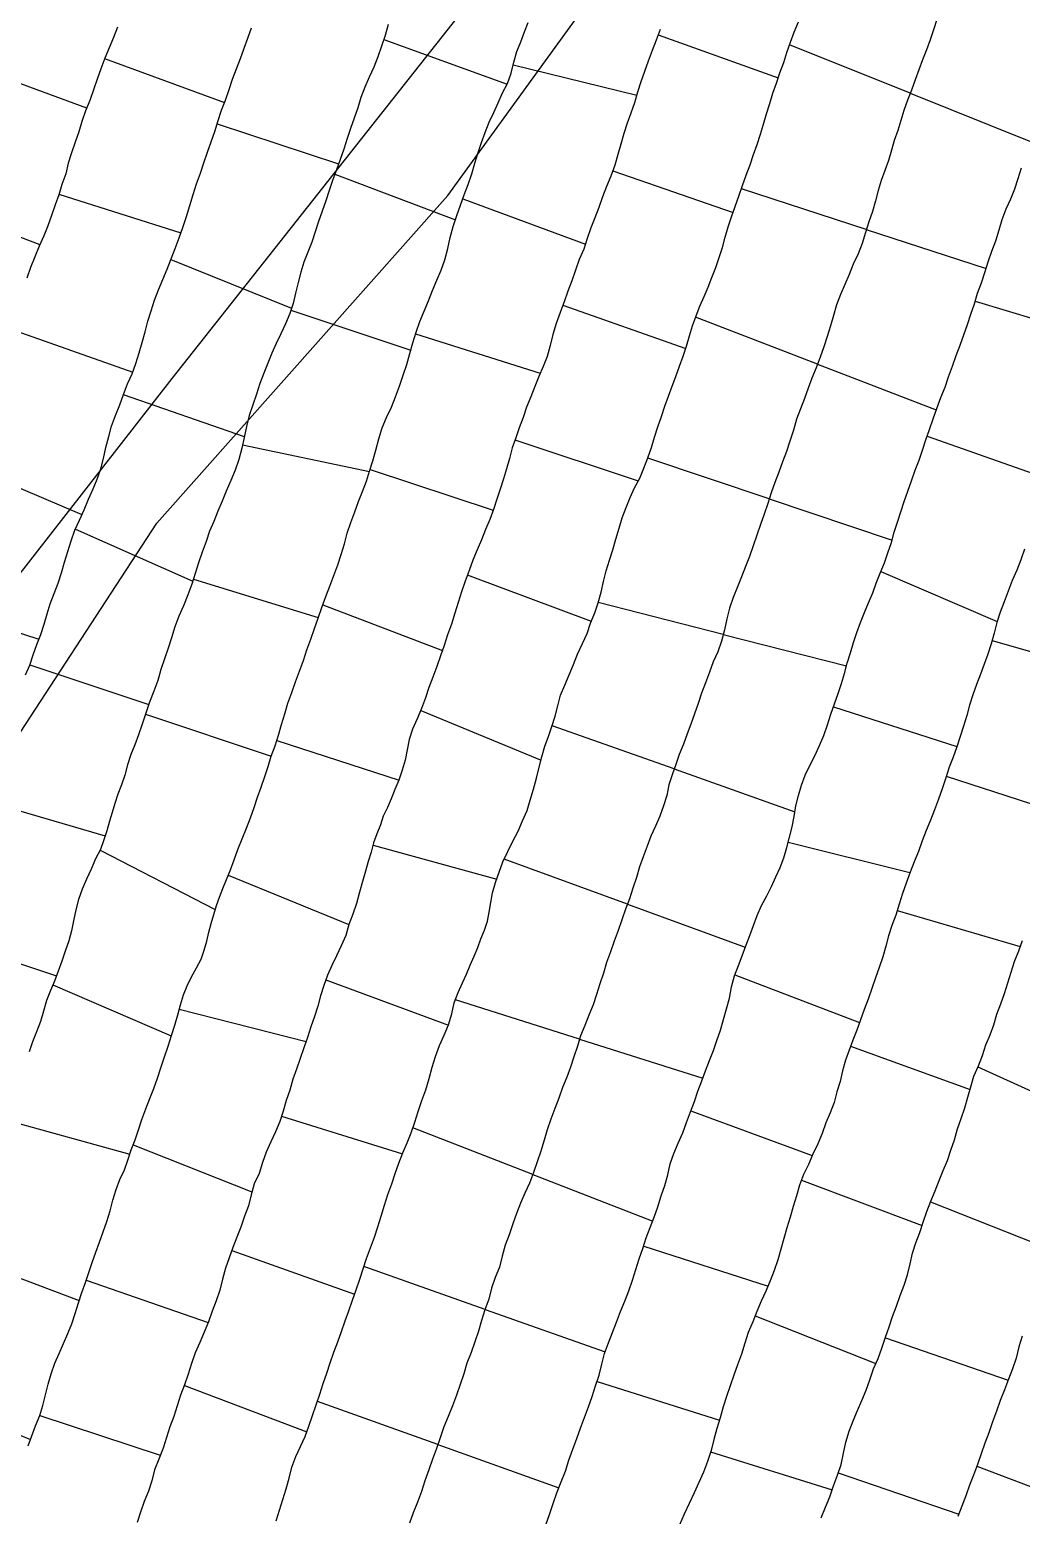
# Model space of a CAD drawing. Extents: x 703186 to 703989, y 1560402 to 1561368.
# Drawn here: x 703919.8 to 703954.5, y 1560663.6 to 1560715.4 of the extents above; entities that cross this region are included whole.
import ezdxf

# ---------------------------------------------------------------- set-up
doc = ezdxf.new("R2010")
doc.units = 0
for name, color, linetype in [('10124_2002_REAL', 30, 'Continuous'), ('AGROCAD PLL', 7, 'Continuous'), ('PANTE_2002', 7, 'Continuous')]:
    doc.layers.add(name, color=color, linetype=linetype)

msp = doc.modelspace()

# ---------------------------------------------------------------- linework, layer by layer
at = {"layer": '10124_2002_REAL'}
for points in [[(703928.4443, 1560663.3708), (703928.5566, 1560663.7429), (703928.6785, 1560664.1156), (703928.7997, 1560664.4881), (703928.9008, 1560664.8613), (703928.988, 1560665.2443), (703929.1357, 1560665.6128), (703929.296, 1560665.9612), (703929.4534, 1560666.3175), (703929.5853, 1560666.6771), (703929.7099, 1560667.0478), (703929.8458, 1560667.4238), (703929.9637, 1560667.7935), (703930.0821, 1560668.1633), (703930.212, 1560668.5251), (703930.3289, 1560668.8901), (703930.4603, 1560669.2563), (703930.5945, 1560669.6149), (703930.7218, 1560669.9825), (703930.8503, 1560670.3503), (703930.9788, 1560670.7025), (703931.1044, 1560671.0733), (703931.2347, 1560671.4366), (703931.362, 1560671.8022), (703931.4794, 1560672.1616), (703931.5936, 1560672.523), (703931.7335, 1560672.8947), (703931.8718, 1560673.2643), (703931.9919, 1560673.627), (703932.1153, 1560674.001), (703932.2218, 1560674.3879), (703932.3479, 1560674.7613), (703932.4804, 1560675.1255), (703932.6004, 1560675.4931), (703932.723, 1560675.8551), (703932.8646, 1560676.2122), (703933.0159, 1560676.5614), (703933.1604, 1560676.9145), (703933.288, 1560677.2772), (703933.4052, 1560677.6535), (703933.5313, 1560678.0383), (703933.6718, 1560678.4112), (703933.7805, 1560678.7994), (703933.8848, 1560679.195), (703934.0093, 1560679.5775), (703934.1499, 1560679.9524), (703934.3088, 1560680.3148), (703934.4623, 1560680.6811), (703934.5722, 1560681.0659), (703934.6627, 1560681.445), (703934.8019, 1560681.808), (703934.9486, 1560682.1372), (703935.0918, 1560682.45), (703935.2178, 1560682.7595), (703935.352, 1560683.0708), (703935.4799, 1560683.379), (703935.5914, 1560683.6796), (703935.7205, 1560683.9802), (703935.8202, 1560684.2915), (703935.8833, 1560684.607), (703935.9395, 1560684.9462), (703936.0017, 1560685.2874), (703936.1039, 1560685.6399), (703936.2241, 1560686.0011), (703936.3558, 1560686.3683), (703936.5355, 1560686.721), (703936.7071, 1560687.0827), (703936.8881, 1560687.4342), (703937.0464, 1560687.7915), (703937.2029, 1560688.1507), (703937.3124, 1560688.5211), (703937.4253, 1560688.9016), (703937.5296, 1560689.2858), (703937.6307, 1560689.6656), (703937.7168, 1560690.0288), (703937.8256, 1560690.3991), (703937.9471, 1560690.74), (703938.0728, 1560691.0886), (703938.1831, 1560691.4453), (703938.2719, 1560691.8121), (703938.3722, 1560692.1776), (703938.5184, 1560692.5321), (703938.6767, 1560692.8897), (703938.8235, 1560693.2481), (703938.9675, 1560693.6131), (703939.1382, 1560693.9783), (703939.295, 1560694.3334), (703939.4181, 1560694.695), (703939.5622, 1560695.0482), (703939.6837, 1560695.4047), (703939.7841, 1560695.7716), (703939.8683, 1560696.1431), (703939.9645, 1560696.5134), (703940.0846, 1560696.8851), (703940.1943, 1560697.2549), (703940.3051, 1560697.6243), (703940.416, 1560698.0008), (703940.5238, 1560698.3689), (703940.6595, 1560698.7255), (703940.8004, 1560699.0756), (703940.9569, 1560699.415), (703941.1398, 1560699.755), (703941.2812, 1560700.1009), (703941.4208, 1560700.4549), (703941.5488, 1560700.8183), (703941.6534, 1560701.179), (703941.7725, 1560701.541), (703941.8974, 1560701.8985), (703942.0136, 1560702.2561), (703942.1446, 1560702.6057), (703942.2653, 1560702.9572), (703942.3963, 1560703.3015), (703942.5225, 1560703.6526), (703942.6544, 1560704.0025), (703942.7682, 1560704.3589), (703942.8675, 1560704.7184), (703942.9803, 1560705.0674), (703943.1007, 1560705.4175), (703943.2324, 1560705.7537), (703943.3808, 1560706.0843), (703943.519, 1560706.4179), (703943.6526, 1560706.7519), (703943.7895, 1560707.0988), (703943.9104, 1560707.4511), (703944.0245, 1560707.8026), (703944.1124, 1560708.1567), (703944.2273, 1560708.5139), (703944.3393, 1560708.8724), (703944.4695, 1560709.2264), (703944.5963, 1560709.5942), (703944.7269, 1560709.9613), (703944.8532, 1560710.3227), (703944.9901, 1560710.6828), (703945.1089, 1560711.0426), (703945.2371, 1560711.3953), (703945.345, 1560711.7519), (703945.4504, 1560712.1055), (703945.5623, 1560712.4629), (703945.6773, 1560712.8177), (703945.7821, 1560713.1774), (703945.9056, 1560713.5357), (703946.0206, 1560713.8972), (703946.1598, 1560714.2465), (703946.2746, 1560714.6047), (703946.399, 1560714.9606), (703946.529, 1560715.3139), (703946.6735, 1560715.6709)], [(703951.5015, 1560715.7522), (703951.3877, 1560715.3935), (703951.2719, 1560715.0393), (703951.1407, 1560714.6887), (703951.0085, 1560714.3413), (703950.8747, 1560714.0014), (703950.7436, 1560713.6444), (703950.6236, 1560713.2872), (703950.4848, 1560712.9404), (703950.3488, 1560712.5828), (703950.2454, 1560712.2238), (703950.1422, 1560711.879), (703950.0206, 1560711.5302), (703949.9232, 1560711.188), (703949.8172, 1560710.8298), (703949.695, 1560710.4796), (703949.5593, 1560710.1401), (703949.4566, 1560709.7867), (703949.3661, 1560709.4233), (703949.2619, 1560709.0589), (703949.1323, 1560708.6965), (703949.0104, 1560708.3227), (703948.9023, 1560707.9423), (703948.7544, 1560707.579), (703948.5823, 1560707.22), (703948.4457, 1560706.8585), (703948.2914, 1560706.5014), (703948.1378, 1560706.1548), (703948.0076, 1560705.7956), (703947.9034, 1560705.4252), (703947.7926, 1560705.0608), (703947.6791, 1560704.6958), (703947.5613, 1560704.334), (703947.4299, 1560703.9682), (703947.2877, 1560703.599), (703947.144, 1560703.2387), (703947.0086, 1560702.8917), (703946.8812, 1560702.5333), (703946.7415, 1560702.1732), (703946.6061, 1560701.8071), (703946.5036, 1560701.4292), (703946.3717, 1560701.045), (703946.253, 1560700.6771), (703946.1236, 1560700.314), (703945.987, 1560699.9544), (703945.8489, 1560699.5981), (703945.724, 1560699.2344), (703945.6014, 1560698.8693), (703945.4812, 1560698.4967), (703945.3446, 1560698.1319), (703945.226, 1560697.7589), (703945.0962, 1560697.386), (703944.9703, 1560697.0219), (703944.8283, 1560696.6676), (703944.6874, 1560696.308), (703944.5463, 1560695.9548), (703944.3944, 1560695.5918), (703944.2633, 1560695.2184), (703944.1809, 1560694.8363), (703944.0884, 1560694.4524), (703943.9899, 1560694.0664), (703943.8596, 1560693.692), (703943.6956, 1560693.3399), (703943.575, 1560692.9763), (703943.4349, 1560692.6123), (703943.2869, 1560692.2454), (703943.169, 1560691.8858), (703943.0516, 1560691.5296), (703942.9208, 1560691.1726), (703942.7921, 1560690.8245), (703942.659, 1560690.4656), (703942.5168, 1560690.1058), (703942.3894, 1560689.756), (703942.262, 1560689.3964), (703942.1547, 1560689.0471), (703942.0769, 1560688.6756), (703941.9647, 1560688.3123), (703941.8388, 1560687.9532), (703941.684, 1560687.6037), (703941.5219, 1560687.2567), (703941.3957, 1560686.9071), (703941.254, 1560686.5432), (703941.1325, 1560686.1854), (703941.0189, 1560685.8182), (703940.8974, 1560685.4444), (703940.774, 1560685.0762), (703940.6413, 1560684.711), (703940.5091, 1560684.3401), (703940.3872, 1560683.9642), (703940.24, 1560683.6007), (703940.1159, 1560683.2207), (703939.972, 1560682.8515), (703939.865, 1560682.4767), (703939.7439, 1560682.1028), (703939.6274, 1560681.7381), (703939.5126, 1560681.3695), (703939.3563, 1560681.0158), (703939.2134, 1560680.6553), (703939.0728, 1560680.296), (703938.9578, 1560679.9313), (703938.8365, 1560679.5644), (703938.724, 1560679.1996), (703938.5863, 1560678.8472), (703938.4391, 1560678.4854), (703938.3079, 1560678.1178), (703938.1736, 1560677.7551), (703938.0326, 1560677.3886), (703937.9097, 1560677.017), (703937.7955, 1560676.6483), (703937.6854, 1560676.2702), (703937.5571, 1560675.8994), (703937.4315, 1560675.5227), (703937.289, 1560675.157), (703937.1302, 1560674.8029), (703936.968, 1560674.4499), (703936.829, 1560674.0935), (703936.7036, 1560673.7286), (703936.5797, 1560673.3557), (703936.4394, 1560672.9864), (703936.3349, 1560672.6068), (703936.2357, 1560672.224), (703936.0933, 1560671.8585), (703935.9635, 1560671.4841), (703935.8659, 1560671.1036), (703935.7341, 1560670.7318), (703935.6101, 1560670.3631), (703935.5047, 1560669.9887), (703935.3846, 1560669.6138), (703935.2457, 1560669.2398), (703935.1033, 1560668.8772), (703934.9907, 1560668.5019), (703934.8682, 1560668.1305), (703934.7342, 1560667.7574), (703934.5956, 1560667.3869), (703934.4467, 1560667.0136), (703934.2957, 1560666.6481), (703934.1739, 1560666.2719), (703934.0392, 1560665.8962), (703933.9061, 1560665.5267), (703933.7697, 1560665.1545), (703933.6337, 1560664.7731), (703933.5173, 1560664.3911), (703933.3826, 1560664.0213), (703933.2282, 1560663.6565), (703933.0998, 1560663.292)], [(703919.6981, 1560692.8845), (703919.8472, 1560693.2302), (703919.9666, 1560693.5884), (703920.0886, 1560693.9466), (703920.2283, 1560694.3001), (703920.343, 1560694.656), (703920.4513, 1560695.0206), (703920.5603, 1560695.3706), (703920.7017, 1560695.7273), (703920.8421, 1560696.088), (703920.9536, 1560696.4519), (703921.0542, 1560696.8212), (703921.1736, 1560697.196), (703921.2893, 1560697.5617), (703921.4194, 1560697.9318), (703921.5777, 1560698.2895), (703921.7415, 1560698.6466), (703921.8942, 1560699.0133), (703922.055, 1560699.3733), (703922.1967, 1560699.7205), (703922.3249, 1560700.081), (703922.4196, 1560700.4395), (703922.5006, 1560700.8157), (703922.6028, 1560701.2014), (703922.7036, 1560701.5697), (703922.8402, 1560701.9402), (703922.9846, 1560702.3079), (703923.1118, 1560702.6733), (703923.255, 1560703.0356), (703923.4234, 1560703.394), (703923.5454, 1560703.7559), (703923.6602, 1560704.1246), (703923.7709, 1560704.4824), (703923.8701, 1560704.8495), (703923.9677, 1560705.2235), (703924.0795, 1560705.5882), (703924.204, 1560705.9576), (703924.3376, 1560706.3236), (703924.4912, 1560706.6811), (703924.6353, 1560707.0431), (703924.7788, 1560707.3989), (703924.921, 1560707.7614), (703925.0631, 1560708.1301), (703925.1858, 1560708.5), (703925.3117, 1560708.8844), (703925.4317, 1560709.2613), (703925.5451, 1560709.6417), (703925.6609, 1560710.0183), (703925.799, 1560710.3872), (703925.925, 1560710.7493), (703926.0493, 1560711.1197), (703926.1722, 1560711.4871), (703926.3013, 1560711.8503), (703926.4239, 1560712.2249), (703926.5429, 1560712.586), (703926.6768, 1560712.9422), (703926.8005, 1560713.305), (703926.9259, 1560713.6726), (703927.0657, 1560714.0275), (703927.2025, 1560714.393), (703927.3265, 1560714.7496), (703927.4569, 1560715.0995), (703927.5879, 1560715.456)], [(703922.9022, 1560715.4885), (703922.7651, 1560715.1273), (703922.6171, 1560714.7629), (703922.4638, 1560714.4042), (703922.3283, 1560714.0347), (703922.2027, 1560713.6718), (703922.0747, 1560713.2939), (703921.9416, 1560712.9218), (703921.7887, 1560712.5682), (703921.6651, 1560712.1923), (703921.5523, 1560711.8284), (703921.4294, 1560711.4671), (703921.2994, 1560711.1026), (703921.187, 1560710.7411), (703921.1059, 1560710.3637), (703920.9657, 1560709.9903), (703920.8541, 1560709.6366), (703920.7348, 1560709.2808), (703920.6085, 1560708.9183), (703920.4772, 1560708.5581), (703920.3342, 1560708.2029), (703920.172, 1560707.8422), (703920.0176, 1560707.4736), (703919.8736, 1560707.1046), (703919.7425, 1560706.7282)], [(703919.7885, 1560665.9864), (703919.9222, 1560666.3366), (703920.0503, 1560666.6893), (703920.1916, 1560667.0463), (703920.3058, 1560667.3935), (703920.3929, 1560667.7635), (703920.485, 1560668.1389), (703920.593, 1560668.5043), (703920.7187, 1560668.8702), (703920.8758, 1560669.2087), (703921.0213, 1560669.5536), (703921.1698, 1560669.9088), (703921.3085, 1560670.2477), (703921.4338, 1560670.6081), (703921.5405, 1560670.9753), (703921.6568, 1560671.3346), (703921.7857, 1560671.6905), (703921.9058, 1560672.0374), (703922.0237, 1560672.386), (703922.1557, 1560672.7399), (703922.283, 1560673.09), (703922.4017, 1560673.455), (703922.5369, 1560673.8165), (703922.6474, 1560674.1862), (703922.7436, 1560674.5628), (703922.8649, 1560674.9288), (703922.9906, 1560675.279), (703923.1481, 1560675.6136), (703923.2737, 1560675.9607), (703923.3812, 1560676.3153), (703923.5183, 1560676.6617), (703923.641, 1560677.0175), (703923.7583, 1560677.3797), (703923.8912, 1560677.7415), (703924.0306, 1560678.1037), (703924.1716, 1560678.4605), (703924.3042, 1560678.8115), (703924.4215, 1560679.1785), (703924.5477, 1560679.5571), (703924.6765, 1560679.9327), (703924.7891, 1560680.3001), (703924.9086, 1560680.6596), (703925.0142, 1560681.0263), (703925.1022, 1560681.3729), (703925.213, 1560681.7195), (703925.3412, 1560682.0426), (703925.489, 1560682.3518), (703925.6655, 1560682.6614), (703925.8221, 1560682.9713), (703925.9325, 1560683.2793), (703926.0261, 1560683.5921), (703926.0979, 1560683.9054), (703926.1763, 1560684.2174), (703926.2688, 1560684.5296), (703926.3574, 1560684.8368), (703926.4691, 1560685.136), (703926.5886, 1560685.4354), (703926.7102, 1560685.7459), (703926.8468, 1560686.0812), (703926.984, 1560686.4387), (703927.1105, 1560686.7958), (703927.2587, 1560687.1617), (703927.4155, 1560687.5392), (703927.551, 1560687.8947), (703927.6754, 1560688.2632), (703927.7985, 1560688.6197), (703927.9167, 1560688.9716), (703928.0446, 1560689.3392), (703928.1634, 1560689.6914), (703928.2738, 1560690.0459), (703928.4049, 1560690.4101), (703928.5243, 1560690.778), (703928.6259, 1560691.1536), (703928.7441, 1560691.5239), (703928.8553, 1560691.8975), (703928.9947, 1560692.2757), (703929.1216, 1560692.6453), (703929.2597, 1560693.0187), (703929.3975, 1560693.3893), (703929.5156, 1560693.7588), (703929.6532, 1560694.1328), (703929.778, 1560694.5012), (703929.9064, 1560694.869), (703930.0357, 1560695.2421), (703930.1794, 1560695.6176), (703930.3216, 1560695.9855), (703930.461, 1560696.3523), (703930.5973, 1560696.7222), (703930.7123, 1560697.0852), (703930.8289, 1560697.4605), (703930.9287, 1560697.8343), (703931.048, 1560698.2072), (703931.1924, 1560698.5735), (703931.3199, 1560698.9302), (703931.4587, 1560699.2877), (703931.5957, 1560699.6407), (703931.7058, 1560699.9983), (703931.825, 1560700.3585), (703931.9246, 1560700.7312), (703932.0257, 1560701.1208), (703932.1403, 1560701.5085), (703932.2912, 1560701.8715), (703932.4663, 1560702.226), (703932.6047, 1560702.5878), (703932.7492, 1560702.9626), (703932.8748, 1560703.3472), (703933.0074, 1560703.7178), (703933.1148, 1560704.0969), (703933.2136, 1560704.4724), (703933.3314, 1560704.8462), (703933.4615, 1560705.2126), (703933.6131, 1560705.577), (703933.7621, 1560705.9384), (703933.9042, 1560706.2979), (703934.0574, 1560706.652), (703934.2057, 1560707.0032), (703934.3273, 1560707.3709), (703934.4361, 1560707.7581), (703934.5201, 1560708.1426), (703934.6236, 1560708.5288), (703934.75, 1560708.9144), (703934.8771, 1560709.2741), (703935.0112, 1560709.6381), (703935.1498, 1560710.0003), (703935.2726, 1560710.3656), (703935.3783, 1560710.7346), (703935.495, 1560711.1067), (703935.6108, 1560711.4644), (703935.7428, 1560711.8135), (703935.8849, 1560712.1718), (703936.0414, 1560712.5101), (703936.1892, 1560712.8475), (703936.3433, 1560713.1902), (703936.5223, 1560713.5236), (703936.6448, 1560713.8777), (703936.7397, 1560714.2676), (703936.8497, 1560714.6348), (703936.9897, 1560714.9783), (703937.1158, 1560715.3196), (703937.2453, 1560715.6527)], [(703932.3565, 1560715.5825), (703932.2529, 1560715.1927), (703932.1173, 1560714.8183), (703931.9951, 1560714.4513), (703931.8533, 1560714.087), (703931.6955, 1560713.7347), (703931.5404, 1560713.3913), (703931.4026, 1560713.0311), (703931.2956, 1560712.6742), (703931.1719, 1560712.3153), (703931.0455, 1560711.9526), (703930.9245, 1560711.5973), (703930.8028, 1560711.2309), (703930.6748, 1560710.8647), (703930.5495, 1560710.5027), (703930.4104, 1560710.1352), (703930.2948, 1560709.7826), (703930.1769, 1560709.4295), (703930.0511, 1560709.062), (703929.9198, 1560708.7083), (703929.8028, 1560708.3456), (703929.6886, 1560707.9847), (703929.5466, 1560707.6323), (703929.4162, 1560707.2863), (703929.303, 1560706.9316), (703929.2091, 1560706.5811), (703929.1256, 1560706.2098), (703929.0357, 1560705.8426), (703928.9185, 1560705.4909), (703928.7657, 1560705.1337), (703928.6061, 1560704.7849), (703928.4414, 1560704.446), (703928.2917, 1560704.1121), (703928.1596, 1560703.7666), (703928.0173, 1560703.408), (703927.881, 1560703.0471), (703927.7594, 1560702.6795), (703927.6284, 1560702.3096), (703927.5033, 1560701.933), (703927.4139, 1560701.5539), (703927.3238, 1560701.1692), (703927.2445, 1560700.794), (703927.146, 1560700.4061), (703927.0124, 1560700.0252), (703926.8586, 1560699.6665), (703926.7049, 1560699.297), (703926.5655, 1560698.9431), (703926.4085, 1560698.5951), (703926.2667, 1560698.2431), (703926.1186, 1560697.9001), (703925.9976, 1560697.5371), (703925.866, 1560697.1654), (703925.7356, 1560696.7954), (703925.6174, 1560696.4223), (703925.5031, 1560696.0484), (703925.3622, 1560695.6743), (703925.2126, 1560695.299), (703925.053, 1560694.9343), (703924.9027, 1560694.5577), (703924.7879, 1560694.1825), (703924.6709, 1560693.817), (703924.55, 1560693.4476), (703924.4234, 1560693.08), (703924.3183, 1560692.6954), (703924.177, 1560692.317), (703924.0278, 1560691.9396), (703923.8997, 1560691.5515), (703923.7707, 1560691.1662), (703923.6458, 1560690.7966), (703923.5084, 1560690.4479), (703923.3718, 1560690.104), (703923.2605, 1560689.7458), (703923.1638, 1560689.3928), (703923.0447, 1560689.0519), (703922.919, 1560688.7222), (703922.8103, 1560688.3997), (703922.7168, 1560688.0852), (703922.623, 1560687.7778), (703922.5375, 1560687.4474), (703922.4312, 1560687.1316), (703922.3124, 1560686.7981), (703922.1423, 1560686.4694), (703921.9868, 1560686.1132), (703921.8244, 1560685.7583), (703921.6712, 1560685.4084), (703921.5476, 1560685.0543), (703921.4568, 1560684.6892), (703921.3756, 1560684.3098), (703921.2965, 1560683.9539), (703921.2066, 1560683.6044), (703921.0859, 1560683.2451), (703920.9683, 1560682.8972), (703920.8414, 1560682.5499), (703920.7098, 1560682.2039), (703920.5688, 1560681.8776), (703920.4237, 1560681.5298), (703920.3187, 1560681.1543), (703920.2163, 1560680.7958), (703920.0853, 1560680.4384), (703919.9425, 1560680.0837), (703919.8273, 1560679.7299)], [(703941.8473, 1560715.4089), (703941.714, 1560715.0353), (703941.5668, 1560714.6686), (703941.4248, 1560714.3008), (703941.2969, 1560713.9333), (703941.1726, 1560713.5758), (703941.0585, 1560713.2164), (703940.9475, 1560712.8442), (703940.8229, 1560712.4895), (703940.7002, 1560712.1344), (703940.5813, 1560711.7722), (703940.4727, 1560711.4063), (703940.3749, 1560711.0372), (703940.261, 1560710.6682), (703940.13, 1560710.2901), (703939.9774, 1560709.9283), (703939.8371, 1560709.5646), (703939.7077, 1560709.1959), (703939.5673, 1560708.8367), (703939.4248, 1560708.4787), (703939.3003, 1560708.1093), (703939.1797, 1560707.7441), (703939.0259, 1560707.379), (703938.8987, 1560707.0035), (703938.7687, 1560706.6345), (703938.6282, 1560706.2721), (703938.4933, 1560705.8985), (703938.3619, 1560705.5255), (703938.2217, 1560705.1457), (703938.0964, 1560704.7634), (703938.0081, 1560704.3779), (703937.8992, 1560703.9961), (703937.7615, 1560703.6466), (703937.6095, 1560703.299), (703937.4695, 1560702.9422), (703937.3285, 1560702.5844), (703937.1801, 1560702.2282), (703937.061, 1560701.867), (703936.9327, 1560701.5074), (703936.8054, 1560701.1599), (703936.688, 1560700.8054), (703936.59, 1560700.4367), (703936.48, 1560700.0794), (703936.3752, 1560699.7216), (703936.2692, 1560699.3695), (703936.1491, 1560699.0185), (703936.0317, 1560698.6609), (703935.8982, 1560698.3045), (703935.7557, 1560697.9532), (703935.6136, 1560697.5995), (703935.4658, 1560697.2493), (703935.3128, 1560696.8911), (703935.1762, 1560696.5293), (703935.0379, 1560696.1582), (703934.9137, 1560695.7855), (703934.7987, 1560695.4114), (703934.6861, 1560695.0387), (703934.5652, 1560694.6613), (703934.4286, 1560694.2877), (703934.305, 1560693.9166), (703934.1867, 1560693.5464), (703934.0543, 1560693.1789), (703933.9086, 1560692.8097), (703933.7775, 1560692.4506), (703933.6559, 1560692.0813), (703933.5179, 1560691.7144), (703933.3708, 1560691.3573), (703933.2086, 1560690.9953), (703933.093, 1560690.6315), (703933.0168, 1560690.2699), (703932.9531, 1560689.9092), (703932.8393, 1560689.5584), (703932.7323, 1560689.2101), (703932.5916, 1560688.8825), (703932.4612, 1560688.564), (703932.3293, 1560688.2564), (703932.1751, 1560687.9621), (703932.087, 1560687.6549), (703931.9589, 1560687.3451), (703931.8481, 1560687.0304), (703931.7568, 1560686.7007), (703931.6616, 1560686.374), (703931.5583, 1560686.0337), (703931.4556, 1560685.6788), (703931.3545, 1560685.3038), (703931.2523, 1560684.9154), (703931.1161, 1560684.5401), (703930.9828, 1560684.1731), (703930.8769, 1560683.7927), (703930.7151, 1560683.4275), (703930.552, 1560683.0819), (703930.3871, 1560682.7488), (703930.2362, 1560682.4087), (703930.1049, 1560682.0522), (703929.9951, 1560681.6925), (703929.8969, 1560681.3256), (703929.7887, 1560680.9622), (703929.6603, 1560680.6028), (703929.5364, 1560680.2339), (703929.4149, 1560679.873), (703929.2888, 1560679.5051), (703929.151, 1560679.1354), (703929.0322, 1560678.7808), (703928.9204, 1560678.3974), (703928.7975, 1560678.0322), (703928.6896, 1560677.6676), (703928.5751, 1560677.2993), (703928.4219, 1560676.9487), (703928.2624, 1560676.5911), (703928.0946, 1560676.2364), (703927.974, 1560675.8737), (703927.8462, 1560675.4884), (703927.6768, 1560675.1273), (703927.5673, 1560674.7511), (703927.4782, 1560674.3618), (703927.3409, 1560673.9959), (703927.2075, 1560673.6215), (703927.0767, 1560673.2674), (703926.934, 1560672.911), (703926.8034, 1560672.5455), (703926.6737, 1560672.186), (703926.5726, 1560671.8085), (703926.4763, 1560671.4212), (703926.3561, 1560671.0457), (703926.2158, 1560670.6824), (703926.0793, 1560670.3181), (703925.9295, 1560669.9509), (703925.7793, 1560669.5957), (703925.6238, 1560669.2284), (703925.4884, 1560668.8578), (703925.3753, 1560668.4881), (703925.2508, 1560668.1205), (703925.1113, 1560667.7522), (703924.9888, 1560667.3872), (703924.8761, 1560667.0154), (703924.7375, 1560666.6458), (703924.6146, 1560666.2793), (703924.4985, 1560665.905), (703924.3457, 1560665.5279), (703924.1988, 1560665.1533), (703924.105, 1560664.7701), (703923.9853, 1560664.4027), (703923.8357, 1560664.0433), (703923.7097, 1560663.6788), (703923.5976, 1560663.3127)], [(703937.859, 1560663.2293), (703937.9832, 1560663.5951), (703938.1145, 1560663.9722), (703938.2427, 1560664.3542), (703938.3922, 1560664.7275), (703938.5384, 1560665.1025), (703938.6607, 1560665.4906), (703938.7976, 1560665.8699), (703938.9355, 1560666.2396), (703939.0729, 1560666.6106), (703939.2126, 1560666.9795), (703939.3518, 1560667.3451), (703939.4719, 1560667.7115), (703939.5965, 1560668.0793), (703939.7145, 1560668.4512), (703939.8099, 1560668.8326), (703939.9068, 1560669.215), (703940.0412, 1560669.5815), (703940.1851, 1560669.9458), (703940.3248, 1560670.3062), (703940.4694, 1560670.6722), (703940.619, 1560671.035), (703940.7529, 1560671.401), (703940.8851, 1560671.7733), (703940.9972, 1560672.1448), (703941.1181, 1560672.5074), (703941.2463, 1560672.8782), (703941.365, 1560673.2462), (703941.5012, 1560673.6023), (703941.6415, 1560673.9647), (703941.7641, 1560674.3298), (703941.8806, 1560674.7053), (703942.0111, 1560675.0746), (703942.1112, 1560675.4436), (703942.198, 1560675.8217), (703942.3223, 1560676.1925), (703942.4821, 1560676.5519), (703942.6428, 1560676.9086), (703942.7721, 1560677.2681), (703942.907, 1560677.6359), (703943.0412, 1560678.0003), (703943.1638, 1560678.3604), (703943.297, 1560678.7195), (703943.4338, 1560679.0753), (703943.5745, 1560679.4287), (703943.712, 1560679.7826), (703943.8291, 1560680.1324), (703943.9498, 1560680.4897), (703944.0622, 1560680.8611), (703944.1681, 1560681.2302), (703944.2652, 1560681.6055), (703944.339, 1560681.9983), (703944.4451, 1560682.3845), (703944.5836, 1560682.7453), (703944.7105, 1560683.0876), (703944.8328, 1560683.4309), (703944.9768, 1560683.788), (703945.1081, 1560684.1376), (703945.2371, 1560684.4912), (703945.3898, 1560684.8401), (703945.5748, 1560685.1805), (703945.7348, 1560685.5048), (703945.8799, 1560685.8367), (703946.0383, 1560686.1694), (703946.1683, 1560686.5064), (703946.2727, 1560686.8584), (703946.366, 1560687.2298), (703946.4542, 1560687.5881), (703946.5261, 1560687.9444), (703946.5892, 1560688.3214), (703946.6738, 1560688.6825), (703946.7765, 1560689.0378), (703946.9147, 1560689.3853), (703947.0764, 1560689.7253), (703947.2499, 1560690.0635), (703947.4094, 1560690.4195), (703947.5635, 1560690.7756), (703947.6938, 1560691.1468), (703947.8098, 1560691.5125), (703947.9275, 1560691.8775), (703948.0596, 1560692.2328), (703948.1778, 1560692.5832), (703948.2815, 1560692.9386), (703948.3803, 1560693.299), (703948.4957, 1560693.6542), (703948.5985, 1560694.0112), (703948.7117, 1560694.3666), (703948.8417, 1560694.7133), (703948.9751, 1560695.0579), (703949.123, 1560695.3952), (703949.2665, 1560695.7441), (703949.3875, 1560696.0874), (703949.5316, 1560696.4404), (703949.6809, 1560696.7904), (703949.7944, 1560697.1421), (703949.9204, 1560697.5049), (703950.0161, 1560697.8625), (703950.1282, 1560698.2198), (703950.2445, 1560698.5795), (703950.3664, 1560698.939), (703950.4942, 1560699.3018), (703950.6225, 1560699.6607), (703950.7459, 1560700.0257), (703950.8884, 1560700.3764), (703951.0054, 1560700.7274), (703951.1231, 1560701.0898), (703951.2478, 1560701.4433), (703951.3717, 1560701.8193), (703951.5065, 1560702.1859), (703951.644, 1560702.5586), (703951.7918, 1560702.9266), (703951.9176, 1560703.2904), (703952.0532, 1560703.6605), (703952.1833, 1560704.0305), (703952.3136, 1560704.3935), (703952.4525, 1560704.7548), (703952.5716, 1560705.109), (703952.6934, 1560705.4754), (703952.8163, 1560705.8375), (703952.9255, 1560706.2012), (703953.0608, 1560706.5626), (703953.1815, 1560706.9252), (703953.3001, 1560707.2979), (703953.4248, 1560707.6736), (703953.5635, 1560708.0351), (703953.6801, 1560708.4103), (703953.7882, 1560708.7795), (703953.9304, 1560709.1423), (703954.0861, 1560709.4973), (703954.2226, 1560709.8468), (703954.3443, 1560710.2016), (703954.4611, 1560710.5724)], [(703954.5682, 1560697.2704), (703954.4351, 1560696.9012), (703954.2918, 1560696.5357), (703954.133, 1560696.1742), (703953.9966, 1560695.806), (703953.8514, 1560695.4338), (703953.7147, 1560695.0688), (703953.6024, 1560694.7103), (703953.5028, 1560694.3362), (703953.3962, 1560693.9651), (703953.283, 1560693.612), (703953.154, 1560693.2593), (703953.0335, 1560692.91), (703952.8883, 1560692.5552), (703952.7605, 1560692.1954), (703952.6507, 1560691.8351), (703952.5539, 1560691.4691), (703952.4398, 1560691.0956), (703952.3189, 1560690.7377), (703952.1987, 1560690.3776), (703952.0794, 1560690.0184), (703951.9367, 1560689.6623), (703951.815, 1560689.2891), (703951.6908, 1560688.9145), (703951.5623, 1560688.5449), (703951.4179, 1560688.1826), (703951.2787, 1560687.813), (703951.1272, 1560687.4544), (703950.9879, 1560687.0917), (703950.8603, 1560686.7205), (703950.718, 1560686.3582), (703950.569, 1560685.9976), (703950.4384, 1560685.62), (703950.3069, 1560685.2541), (703950.1864, 1560684.8857), (703950.0752, 1560684.5033), (703949.934, 1560684.1468), (703949.8154, 1560683.7832), (703949.7275, 1560683.4183), (703949.6165, 1560683.0494), (703949.49, 1560682.681), (703949.3594, 1560682.3196), (703949.2351, 1560681.9495), (703949.1053, 1560681.5776), (703948.9631, 1560681.2139), (703948.8399, 1560680.8509), (703948.7092, 1560680.4961), (703948.5713, 1560680.1426), (703948.443, 1560679.789), (703948.3166, 1560679.4423), (703948.2173, 1560679.0732), (703948.1266, 1560678.7042), (703948.02, 1560678.3373), (703947.9198, 1560677.9708), (703947.7872, 1560677.6077), (703947.6307, 1560677.2523), (703947.5045, 1560676.8886), (703947.3493, 1560676.5233), (703947.1799, 1560676.1677), (703947.0236, 1560675.809), (703946.8515, 1560675.4508), (703946.7134, 1560675.0822), (703946.6076, 1560674.7131), (703946.4943, 1560674.3411), (703946.3833, 1560673.9708), (703946.2685, 1560673.5939), (703946.1655, 1560673.2247), (703946.0628, 1560672.8505), (703945.9532, 1560672.4777), (703945.8262, 1560672.111), (703945.692, 1560671.7489), (703945.5421, 1560671.3879), (703945.3721, 1560671.0369), (703945.2278, 1560670.6794), (703945.0809, 1560670.3093), (703944.9246, 1560669.9423), (703944.7985, 1560669.572), (703944.6819, 1560669.1906), (703944.5447, 1560668.8199), (703944.4176, 1560668.454), (703944.2909, 1560668.0769), (703944.1654, 1560667.7093), (703944.0475, 1560667.3445), (703943.9398, 1560666.9644), (703943.8257, 1560666.593), (703943.7186, 1560666.2096), (703943.6231, 1560665.8239), (703943.5058, 1560665.4475), (703943.3621, 1560665.0726), (703943.2023, 1560664.7063), (703943.0293, 1560664.3437), (703942.8634, 1560663.9754), (703942.689, 1560663.6075), (703942.5221, 1560663.2306)], [(703947.4718, 1560663.4718), (703947.6241, 1560663.8446), (703947.7651, 1560664.2106), (703947.8951, 1560664.5905), (703948.0328, 1560664.9663), (703948.1614, 1560665.3403), (703948.2458, 1560665.7271), (703948.3243, 1560666.121), (703948.4429, 1560666.4983), (703948.5902, 1560666.8592), (703948.7368, 1560667.216), (703948.892, 1560667.5729), (703949.0415, 1560667.9323), (703949.1612, 1560668.2951), (703949.29, 1560668.674), (703949.4515, 1560669.0333), (703949.5848, 1560669.4011), (703949.7138, 1560669.7749), (703949.8433, 1560670.1399), (703949.9623, 1560670.5009), (703950.0919, 1560670.8661), (703950.2242, 1560671.2343), (703950.3628, 1560671.5883), (703950.4823, 1560671.9512), (703950.5698, 1560672.3351), (703950.6569, 1560672.7071), (703950.7769, 1560673.0652), (703950.9099, 1560673.4342), (703951.0291, 1560673.797), (703951.1555, 1560674.1621), (703951.2995, 1560674.5285), (703951.4442, 1560674.8849), (703951.5846, 1560675.2419), (703951.723, 1560675.5982), (703951.873, 1560675.9386), (703951.9969, 1560676.3003), (703952.1195, 1560676.6672), (703952.232, 1560677.0456), (703952.3527, 1560677.4131), (703952.4774, 1560677.7778), (703952.5851, 1560678.1496), (703952.6933, 1560678.5161), (703952.7973, 1560678.8902), (703952.9587, 1560679.2461), (703953.0965, 1560679.608), (703953.2138, 1560679.9737), (703953.3616, 1560680.3297), (703953.4906, 1560680.6825), (703953.6032, 1560681.0489), (703953.7444, 1560681.4069), (703953.8658, 1560681.7675), (703953.9792, 1560682.1385), (703954.0954, 1560682.5157), (703954.2149, 1560682.8849), (703954.3627, 1560683.2581), (703954.4964, 1560683.6215)], [(703954.4853, 1560669.8132), (703954.3688, 1560669.4377), (703954.271, 1560669.0499), (703954.1423, 1560668.6729), (703954.0097, 1560668.3091), (703953.8636, 1560667.9385), (703953.7177, 1560667.575), (703953.5834, 1560667.1993), (703953.4496, 1560666.8209), (703953.3169, 1560666.4443), (703953.1828, 1560666.0768), (703953.0479, 1560665.7072), (703952.9186, 1560665.3381), (703952.7799, 1560664.97), (703952.6418, 1560664.6146), (703952.5126, 1560664.2459), (703952.3783, 1560663.8821), (703952.2417, 1560663.5176)]]:
    msp.add_lwpolyline(points, dxfattribs=at)
at = {"layer": 'AGROCAD PLL', "color": 5, "true_color": 0x0000ff}
for points in [[(703941.7771, 1560715.2123), (703945.9638, 1560713.7185)], [(703936.7148, 1560714.1653), (703941.0284, 1560713.1154)], [(703940.1932, 1560710.4726), (703944.3927, 1560709.0176)], [(703949.0434, 1560708.424), (703953.2246, 1560707.0605)], [(703928.9566, 1560705.6053), (703933.1445, 1560704.2098)], [(703947.3386, 1560703.7313), (703951.4872, 1560702.1334)], [(703949.5517, 1560696.4876), (703953.616, 1560694.7538)], [(703944.0491, 1560694.2985), (703948.3532, 1560693.2002)], [(703919.8478, 1560693.2319), (703923.9978, 1560691.8486)], [(703951.8363, 1560689.3545), (703956.0316, 1560687.9864)], [(703918.2103, 1560688.514), (703922.4796, 1560687.2754)], [(703946.3215, 1560687.0527), (703950.5645, 1560685.9868)], [(703946.3215, 1560687.0527), (703950.5652, 1560685.9866)], [(703940.7051, 1560684.8865), (703944.8188, 1560683.3917)], [(703916.5601, 1560683.7975), (703920.7784, 1560682.3842)], [(703948.4961, 1560679.9355), (703952.6657, 1560678.4226)], [(703928.6337, 1560677.4877), (703932.8505, 1560676.1768)], [(703935.7395, 1560670.7471), (703939.9246, 1560669.2635)], [(703920.1923, 1560667.0485), (703924.4009, 1560665.6642)], [(703943.6095, 1560665.7803), (703947.85, 1560664.4588)]]:
    msp.add_lwpolyline(points, dxfattribs=at)
at = {"layer": 'AGROCAD PLL', "color": 1, "true_color": 0xff0000}
for points in [[(703932.2024, 1560715.0532), (703936.5066, 1560713.4943)], [(703917.5168, 1560714.2479), (703921.8305, 1560712.6649)], [(703934.9585, 1560709.4951), (703939.2374, 1560707.9187)], [(703949.0434, 1560708.424), (703944.6856, 1560709.8452)], [(703949.0434, 1560708.424), (703944.6856, 1560709.8452)], [(703947.3386, 1560703.7313), (703943.0843, 1560705.3699)], [(703947.3386, 1560703.7313), (703943.0843, 1560705.3699)], [(703933.3115, 1560704.783), (703937.6593, 1560703.4128)], [(703917.4762, 1560700.2572), (703921.6681, 1560698.4867)], [(703925.5565, 1560696.223), (703929.914, 1560694.8909)], [(703935.1174, 1560696.3714), (703939.4442, 1560694.7589)], [(703915.8341, 1560695.5384), (703920.1618, 1560694.1319)], [(703923.8872, 1560691.5142), (703928.2737, 1560690.0456)], [(703923.8872, 1560691.5142), (703928.2737, 1560690.0456)], [(703940.7051, 1560684.8865), (703936.3982, 1560686.4515)], [(703940.7051, 1560684.8865), (703936.3982, 1560686.4515)], [(703930.1749, 1560682.2423), (703934.4558, 1560680.6657)], [(703944.4595, 1560682.4219), (703948.8042, 1560680.7541)], [(703925.063, 1560681.2187), (703929.4896, 1560680.0948)], [(703952.9415, 1560679.2081), (703957.1111, 1560677.3172)], [(703917.3082, 1560672.6626), (703921.5666, 1560671.0559)], [(703941.2725, 1560672.9593), (703945.6132, 1560671.5591)], [(703925.242, 1560668.0972), (703929.5128, 1560666.4795)]]:
    msp.add_lwpolyline(points, dxfattribs=at)
at = {"layer": 'AGROCAD PLL', "color": 3, "true_color": 0x00ff00}
for points in [[(703950.5798, 1560713.1777), (703946.3654, 1560714.8645)], [(703950.5798, 1560713.1777), (703946.3654, 1560714.8645)], [(703922.4581, 1560714.3888), (703926.6436, 1560712.8539)], [(703950.5798, 1560713.1777), (703954.7739, 1560711.4991)], [(703926.3855, 1560712.1076), (703930.6248, 1560710.7202)], [(703930.4945, 1560710.3575), (703934.7011, 1560708.7653)], [(703915.9492, 1560709.5021), (703920.1992, 1560707.9027)], [(703920.8602, 1560709.6559), (703925.1231, 1560708.3108)], [(703924.7701, 1560707.3774), (703928.9812, 1560705.6791)], [(703952.843, 1560705.9264), (703957.1697, 1560704.6273)], [(703938.4539, 1560705.7867), (703942.7418, 1560704.2762)], [(703919.1577, 1560704.9578), (703923.4409, 1560703.4459)], [(703923.1102, 1560702.6687), (703927.3309, 1560701.1994)], [(703951.1677, 1560701.2163), (703955.4572, 1560699.7032)], [(703927.2696, 1560700.9128), (703931.6991, 1560699.9766)], [(703936.7795, 1560701.0817), (703941.0862, 1560699.6554)], [(703945.654, 1560699.0261), (703941.4183, 1560700.4484)], [(703945.654, 1560699.0261), (703941.4183, 1560700.4484)], [(703945.654, 1560699.0261), (703941.4185, 1560700.4484)], [(703945.654, 1560699.0261), (703941.4185, 1560700.4484)], [(703931.7233, 1560700.0511), (703936.0199, 1560698.6293)], [(703945.654, 1560699.0261), (703949.9421, 1560697.5861)], [(703921.4362, 1560697.9698), (703925.5358, 1560696.1555)], [(703930.0714, 1560695.3353), (703934.2476, 1560693.7371)], [(703944.0491, 1560694.2985), (703939.6857, 1560695.412)], [(703944.0491, 1560694.2985), (703939.6857, 1560695.412)], [(703944.0491, 1560694.2985), (703939.6861, 1560695.4119)], [(703944.0491, 1560694.2985), (703939.6861, 1560695.4119)], [(703953.4321, 1560694.09), (703957.7712, 1560692.8435)], [(703933.4896, 1560691.6456), (703937.6899, 1560689.9154)], [(703947.8946, 1560691.7753), (703952.2017, 1560690.3864)], [(703947.8946, 1560691.7753), (703952.2016, 1560690.3864)], [(703942.3359, 1560689.6051), (703938.0803, 1560691.1128)], [(703942.3359, 1560689.6051), (703938.0803, 1560691.1128)], [(703928.4671, 1560690.6016), (703932.7343, 1560689.2167)], [(703928.4671, 1560690.6016), (703932.735, 1560689.2165)], [(703942.3359, 1560689.6051), (703946.5539, 1560688.1107)], [(703922.3011, 1560686.7762), (703926.3173, 1560684.6979)], [(703931.8255, 1560686.9488), (703936.1417, 1560685.7535)], [(703926.7727, 1560685.8994), (703930.9863, 1560684.1828)], [(703926.7727, 1560685.8994), (703930.9856, 1560684.1831)], [(703950.1209, 1560684.6605), (703954.4188, 1560683.4106)], [(703920.6532, 1560682.073), (703924.7852, 1560680.2874)], [(703920.6532, 1560682.073), (703924.7849, 1560680.2876)], [(703939.0355, 1560680.1776), (703934.7008, 1560681.5445)], [(703939.0355, 1560680.1776), (703934.7008, 1560681.5445)], [(703939.0355, 1560680.1776), (703943.3362, 1560678.8215)], [(703919.0389, 1560677.3452), (703923.3369, 1560676.1691)], [(703942.9205, 1560677.6725), (703947.1559, 1560676.1127)], [(703937.4046, 1560675.4536), (703933.2201, 1560677.0841)], [(703937.4046, 1560675.4536), (703933.2201, 1560677.0841)], [(703923.4499, 1560676.4889), (703927.5955, 1560674.8481)], [(703937.4046, 1560675.4536), (703941.587, 1560673.8238)], [(703946.7773, 1560675.2526), (703950.9889, 1560673.6747)], [(703951.2868, 1560674.4961), (703955.5207, 1560672.8321)], [(703926.8976, 1560672.8091), (703931.1783, 1560671.2795)], [(703935.7395, 1560670.7471), (703931.5066, 1560672.2476)], [(703935.7395, 1560670.7471), (703931.5066, 1560672.2476)], [(703921.813, 1560671.7694), (703926.0701, 1560670.2955)], [(703945.1673, 1560670.5269), (703949.3726, 1560668.8578)], [(703949.7077, 1560669.7572), (703953.997, 1560668.2769)], [(703939.6464, 1560668.2365), (703943.9146, 1560666.8823)], [(703915.6814, 1560667.9387), (703919.8722, 1560666.2056)], [(703934.0875, 1560666.031), (703929.8824, 1560667.5386)], [(703934.0875, 1560666.031), (703929.8824, 1560667.5386)], [(703934.0875, 1560666.031), (703938.3082, 1560664.5177)], [(703948.061, 1560665.0482), (703952.2726, 1560663.6)], [(703952.896, 1560665.278), (703957.0767, 1560663.7027)]]:
    msp.add_lwpolyline(points, dxfattribs=at)
at = {"layer": 'PANTE_2002'}
for points in [[(703949.7314, 1560803.0812), (703949.2552, 1560789.5874), (703949.2552, 1560781.3324), (703949.5727, 1560775.7761), (703948.3027, 1560767.0449), (703945.4451, 1560760.0599), (703943.3814, 1560753.3924), (703942.7464, 1560743.2323), (703941.3176, 1560735.6123), (703941.4764, 1560730.5323), (703940.8414, 1560725.4523), (703934.9676, 1560716.086), (703924.8076, 1560703.2273), (703915.7588, 1560691.6385), (703908.6151, 1560682.2722), (703900.9951, 1560674.1759), (703893.6925, 1560668.9372), (703887.025, 1560664.6509), (703878.9288, 1560660.2059), (703872.8963, 1560654.4909), (703868.1576, 1560647.6616), (703526.529, 1560686.4607)], [(703916.497, 1560686.2727), (703924.2758, 1560698.179), (703934.4358, 1560709.609), (703939.0396, 1560715.959), (703943.4846, 1560723.579), (703944.1196, 1560727.7066), (703945.8658, 1560742.7878), (703948.2471, 1560756.4404), (703950.4696, 1560761.8379), (703952.3746, 1560772.9504), (703952.5333, 1560782.3167), (703952.2158, 1560791.2067), (703953.4858, 1560802.7955)]]:
    msp.add_lwpolyline(points, dxfattribs=at)

doc.saveas('drawing.dxf')
